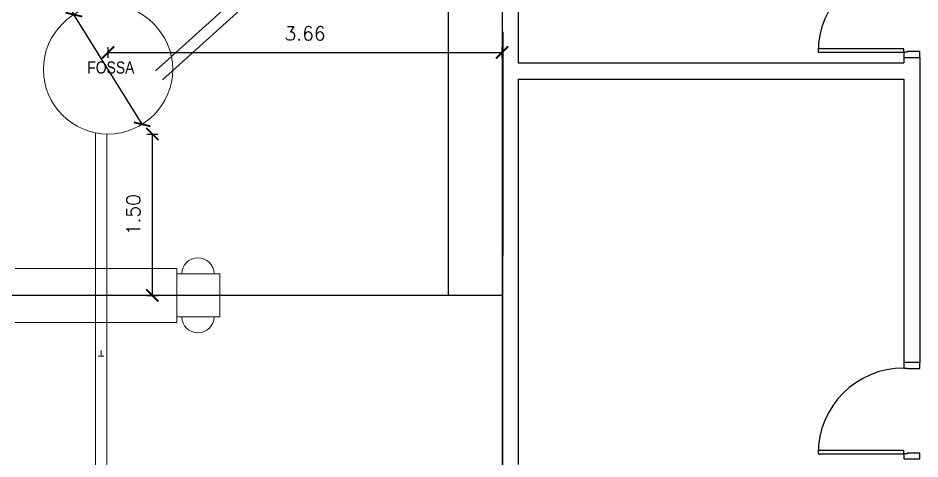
# Model space of a CAD drawing. Header units: millimetres. Extents: x 270 to 744, y -31 to 127.
# Drawn here: x 680.58 to 688.95, y 117.55 to 121.65 of the extents above; entities that cross this region are included whole.
import ezdxf

# ---------------------------------------------------------------- set-up
doc = ezdxf.new("R2010")
doc.units = ezdxf.units.MM
doc.header["$LTSCALE"] = 0.01
doc.header["$MEASUREMENT"] = 0
for name, color, linetype, lineweight in [('at_Entity', 7, 'Continuous', 9), ('at_Text', 7, 'Continuous', 9), ('at_Text @ 75', 7, 'Continuous', 9), ('TQ-Condutos', 3, 'Continuous', 5), ('TQ-Conexões', 9, 'Continuous', 5)]:
    doc.layers.add(name, color=color, linetype=linetype, lineweight=lineweight)
doc.layers.add('PAREDES', color=8, linetype='Continuous')
doc.layers.add('PORTAS', color=8, linetype='Continuous')
doc.styles.add('0.15 - Texto Mínimo', font='ARIALN.TTF', dxfattribs={"height": 0.0015})
doc.styles.add('ROMANS', font='simplex.shx')
doc.dimstyles.new('Esc 1-75', dxfattribs={"dimtxt": 0.1275, "dimasz": 0.1125, "dimexe": 0.05, "dimexo": 0.05, "dimgap": 0.1125, "dimtad": 1, "dimzin": 4, "dimdsep": 46, "dimtxsty": 'ROMANS', "dimblk": 'ARCHTICK', "dimcen": 0, "dimclrd": 1, "dimclre": 1, "dimadec": 0, "dimazin": 1, "dimtfac": 1, "dimtix": 1, "dimtmove": 1, "dimatfit": 3, "dimldrblk": 'ARCHTICK', "dimfxl": 0, "dimarcsym": 0})

# ---------------------------------------------------------------- blocks, each defined once
blk = doc.blocks.new('_ARCHTICK')
at = {"color": 0, "linetype": 'ByBlock', "const_width": 0.15}
blk.add_lwpolyline([(-0.5, -0.5), (0.5, 0.5)], dxfattribs=at)
blk = doc.blocks.new('*D16')
at = {"layer": 'at_Text', "color": 1, "lineweight": -2, "transparency": 16777216}
for p in [(680.6081, 122.4729), (681.7319, 120.6639)]:
    blk.add_line(p, (681.0987, 121.6832), dxfattribs=at)
at = {"layer": 'Defpoints', "color": 0, "transparency": 16777216}
for p in [(681.0987, 121.6832), (681.7319, 120.6639)]:
    blk.add_point(p, dxfattribs=at)
at = {"layer": 'at_Text', "color": 1, "lineweight": -2, "transparency": 16777216, "xscale": 0.1125, "yscale": 0.1125, "zscale": 0.1125}
for p, rotation in [((681.0987, 121.6832), 301.8492429798897), ((681.7319, 120.6639), 121.8492429798897)]:
    blk.add_blockref('_ARCHTICK', p, dxfattribs=dict(at, rotation=rotation))
at = {"layer": 'at_Text', "color": 0, "transparency": 16777216, "insert": (680.9438, 122.2666), "char_height": 0.1275, "attachment_point": 5, "rotation": 301.84924, "style": 'ROMANS'}
blk.add_mtext('∅1.20', dxfattribs=at)
blk = doc.blocks.new('*D18')
at = {"color": 1, "lineweight": -2, "transparency": 16777216}
for p, q in [((681.7762, 120.5736), (681.8762, 120.5736)), ((681.8262, 120.5736), (681.8262, 119.0736)), ((681.7762, 119.0736), (681.8762, 119.0736))]:
    blk.add_line(p, q, dxfattribs=at)
at = {"layer": 'Defpoints', "color": 0, "transparency": 16777216}
for p in [(681.4153, 120.5736), (681.4153, 119.0736), (681.8262, 119.0736)]:
    blk.add_point(p, dxfattribs=at)
at = {"color": 1, "lineweight": -2, "transparency": 16777216, "xscale": 0.1125, "yscale": 0.1125, "zscale": 0.1125}
for p, rotation in [((681.8262, 120.5736), 90), ((681.8262, 119.0736), 270)]:
    blk.add_blockref('_ARCHTICK', p, dxfattribs=dict(at, rotation=rotation))
at = {"color": 0, "transparency": 16777216, "insert": (681.65, 119.8236), "char_height": 0.1275, "attachment_point": 5, "rotation": 90, "style": 'ROMANS'}
blk.add_mtext('1.50', dxfattribs=at)
blk = doc.blocks.new('*D27')
at = {"color": 1, "lineweight": -2, "transparency": 16777216}
for p, q in [((681.4153, 121.2816), (681.4153, 121.3816)), ((685.072, 121.2816), (685.072, 121.3816)), ((681.4153, 121.3316), (685.072, 121.3316))]:
    blk.add_line(p, q, dxfattribs=at)
at = {"layer": 'Defpoints', "color": 0, "transparency": 16777216}
for p in [(685.072, 121.3316), (681.4153, 121.1736), (685.072, 121.1736)]:
    blk.add_point(p, dxfattribs=at)
at = {"color": 1, "lineweight": -2, "transparency": 16777216, "xscale": 0.1125, "yscale": 0.1125, "zscale": 0.1125, "rotation": 180}
blk.add_blockref('_ARCHTICK', (681.4153, 121.3316), dxfattribs=at)
at = {"color": 1, "lineweight": -2, "transparency": 16777216, "xscale": 0.1125, "yscale": 0.1125, "zscale": 0.1125}
blk.add_blockref('_ARCHTICK', (685.072, 121.3316), dxfattribs=at)
at = {"color": 0, "transparency": 16777216, "insert": (683.2436, 121.5078), "char_height": 0.1275, "attachment_point": 5, "style": 'ROMANS'}
blk.add_mtext('3.66', dxfattribs=at)

msp = doc.modelspace()

# ---------------------------------------------------------------- linework, layer by layer
msp.add_line((685.0759, 119.0736), (678.0759, 119.0736))
at = {"layer": 'at_Entity'}
for p, q in [((685.072, 121.4866), (685.072, 121.4487)), ((685.072, 121.4866), (685.072, 121.4487)), ((685.072, 121.4487), (685.072, 121.4213)), ((685.072, 121.4487), (685.072, 121.4213)), ((685.072, 121.4213), (685.072, 121.4003)), ((685.072, 121.4213), (685.072, 121.4003)), ((685.072, 121.4003), (685.072, 121.3876)), ((685.072, 121.4003), (685.072, 121.3876)), ((685.072, 121.3876), (685.072, 121.3834)), ((685.072, 121.3876), (685.072, 121.3834)), ((685.072, 121.3834), (685.072, 120.6865)), ((685.072, 121.3834), (685.072, 120.6865)), ((685.072, 120.5371), (685.072, 120.0402)), ((685.072, 120.5371), (685.072, 120.0402)), ((685.072, 117.7201), (685.072, 118.019))]:
    msp.add_line(p, q, dxfattribs=at)
at = {"layer": 'at_Entity', "color": 0}
for p, q in [((680.5518, 119.3243), (682.0521, 119.3243)), ((682.0521, 119.3243), (682.0521, 118.8228)), ((682.0521, 119.2735), (682.452, 119.2735)), ((682.0521, 118.8736), (682.0521, 119.2735)), ((682.452, 119.2735), (682.452, 118.8736)), ((682.452, 118.8736), (682.0521, 118.8736)), ((682.0521, 118.8228), (680.5518, 118.8228))]:
    msp.add_line(p, q, dxfattribs=at)
at = {"layer": 'at_Entity', "color": 150, "true_color": 0x007fff}
for p, q in [((682.4012, 119.2735), (682.1007, 119.2735)), ((682.4012, 118.8736), (682.1007, 118.8736))]:
    msp.add_line(p, q, dxfattribs=at)
at = {"layer": 'at_Entity', "color": 252, "true_color": 0x989898}
for p, q in [((682.452, 119.0239), (682.452, 118.8736)), ((682.0521, 118.8736), (682.0521, 118.8228))]:
    msp.add_line(p, q, dxfattribs=at)
at = {"layer": 'at_Entity', "color": 150, "true_color": 0x007fff}
for centre, start, end in [((682.2499, 119.2746), 90.00275, 180), ((682.2499, 119.2746), 0.00549, 90.00275), ((682.2499, 118.8747), 180, 270), ((682.2499, 118.8747), 270, 0)]:
    msp.add_arc(centre, 0.1492, start, end, dxfattribs=at)
at = {"layer": 'at_Text'}
msp.add_line((682.452, 119.0736), (685.0759, 119.0736), dxfattribs=at)
msp.add_circle((681.4153, 121.1736), 0.6, dxfattribs=at)
at = {"layer": 'PAREDES'}
for p, q in [((684.572, 125.9172), (684.572, 119.0736)), ((685.072, 124.4172), (685.072, 117.3053)), ((685.2215, 122.9245), (685.2215, 121.2339)), ((685.0779, 121.5242), (685.072, 114.0736)), ((688.8005, 121.2845), (688.8005, 121.2339)), ((688.9501, 121.2845), (688.9501, 118.4485)), ((685.2215, 121.2339), (688.8005, 121.2339)), ((685.2215, 121.0845), (685.2215, 117.5032)), ((685.2215, 121.0845), (688.8005, 121.0845)), ((688.8005, 121.0845), (688.8005, 118.449))]:
    msp.add_line(p, q, dxfattribs=at)
at = {"layer": 'PORTAS'}
for points in [[(688.8005, 121.3329), (688.8005, 121.3645), (688.0042, 121.3645), (688.0042, 121.3329), (688.8005, 121.3329)], [(688.8005, 121.2845), (688.9501, 121.2845), (688.9501, 121.3392), (688.83, 121.3392), (688.83, 121.3329), (688.8005, 121.3329), (688.8005, 121.2845)], [(688.9501, 118.3943), (688.9501, 118.449), (688.8005, 118.449), (688.8005, 118.3985), (688.83, 118.3985), (688.83, 118.3943), (688.9501, 118.3943)], [(688.8005, 117.6022), (688.8005, 117.6338), (688.0042, 117.6338), (688.0042, 117.6022), (688.8005, 117.6022)], [(688.8005, 117.5538), (688.9501, 117.5538), (688.9501, 117.6085), (688.83, 117.6085), (688.83, 117.6022), (688.8005, 117.6022), (688.8005, 117.5538)]]:
    msp.add_lwpolyline(points, dxfattribs=at)
for centre in [(688.8005, 121.3329), (688.8005, 117.6022)]:
    msp.add_arc(centre, 0.7963, 90, 180, dxfattribs=at)
at = {"layer": 'TQ-Condutos'}
for p, q in [((683.5292, 122.6752), (681.8569, 121.1596)), ((683.6001, 122.5969), (681.9214, 121.0756)), ((681.2973, 115.0271), (681.2973, 120.5853)), ((681.4029, 115.0271), (681.4029, 120.5737))]:
    msp.add_line(p, q, dxfattribs=at)
at = {"layer": 'TQ-Conexões'}
for p, q in [((681.3501, 118.5626), (681.3501, 118.5098)), ((681.3765, 118.5098), (681.3237, 118.5098))]:
    msp.add_line(p, q, dxfattribs=at)

# ---------------------------------------------------------------- texts
at = {"layer": 'at_Text @ 75', "insert": (681.2227, 121.2475), "char_height": 0.1125, "attachment_point": 1, "style": '0.15 - Texto Mínimo'}
msp.add_mtext_dynamic_manual_height_columns('FOSSA', width=0.679723, gutter_width=0.5625, heights=[0], dxfattribs=at)

# ---------------------------------------------------------------- dimensions: what is measured, and where the dimension line sits
dim = msp.add_linear_dim(base=(685.072, 121.3316), p1=(681.4153, 121.1736), p2=(685.072, 121.1736), dimstyle='Esc 1-75')
dim.commit()
dim.dimension.update_dxf_attribs({"geometry": '*D27', "text_midpoint": (683.2436, 121.5078)})
dim = msp.add_linear_dim(base=(681.8262, 119.0736), p1=(681.4153, 120.5736), p2=(681.4153, 119.0736), angle=90, dimstyle='Esc 1-75')
dim.commit()
dim.dimension.update_dxf_attribs({"geometry": '*D18', "text_midpoint": (681.65, 119.8236)})
at = {"layer": 'at_Text'}
dim = msp.add_diameter_dim_2p(p1=(681.7319, 120.6639), p2=(681.0987, 121.6832), dimstyle='Esc 1-75', override={"dimfxl": 0.2}, dxfattribs=at)
dim.commit()
dim.dimension.update_dxf_attribs({"geometry": '*D16', "text_midpoint": (680.9438, 122.2666)})

doc.saveas('drawing.dxf')
